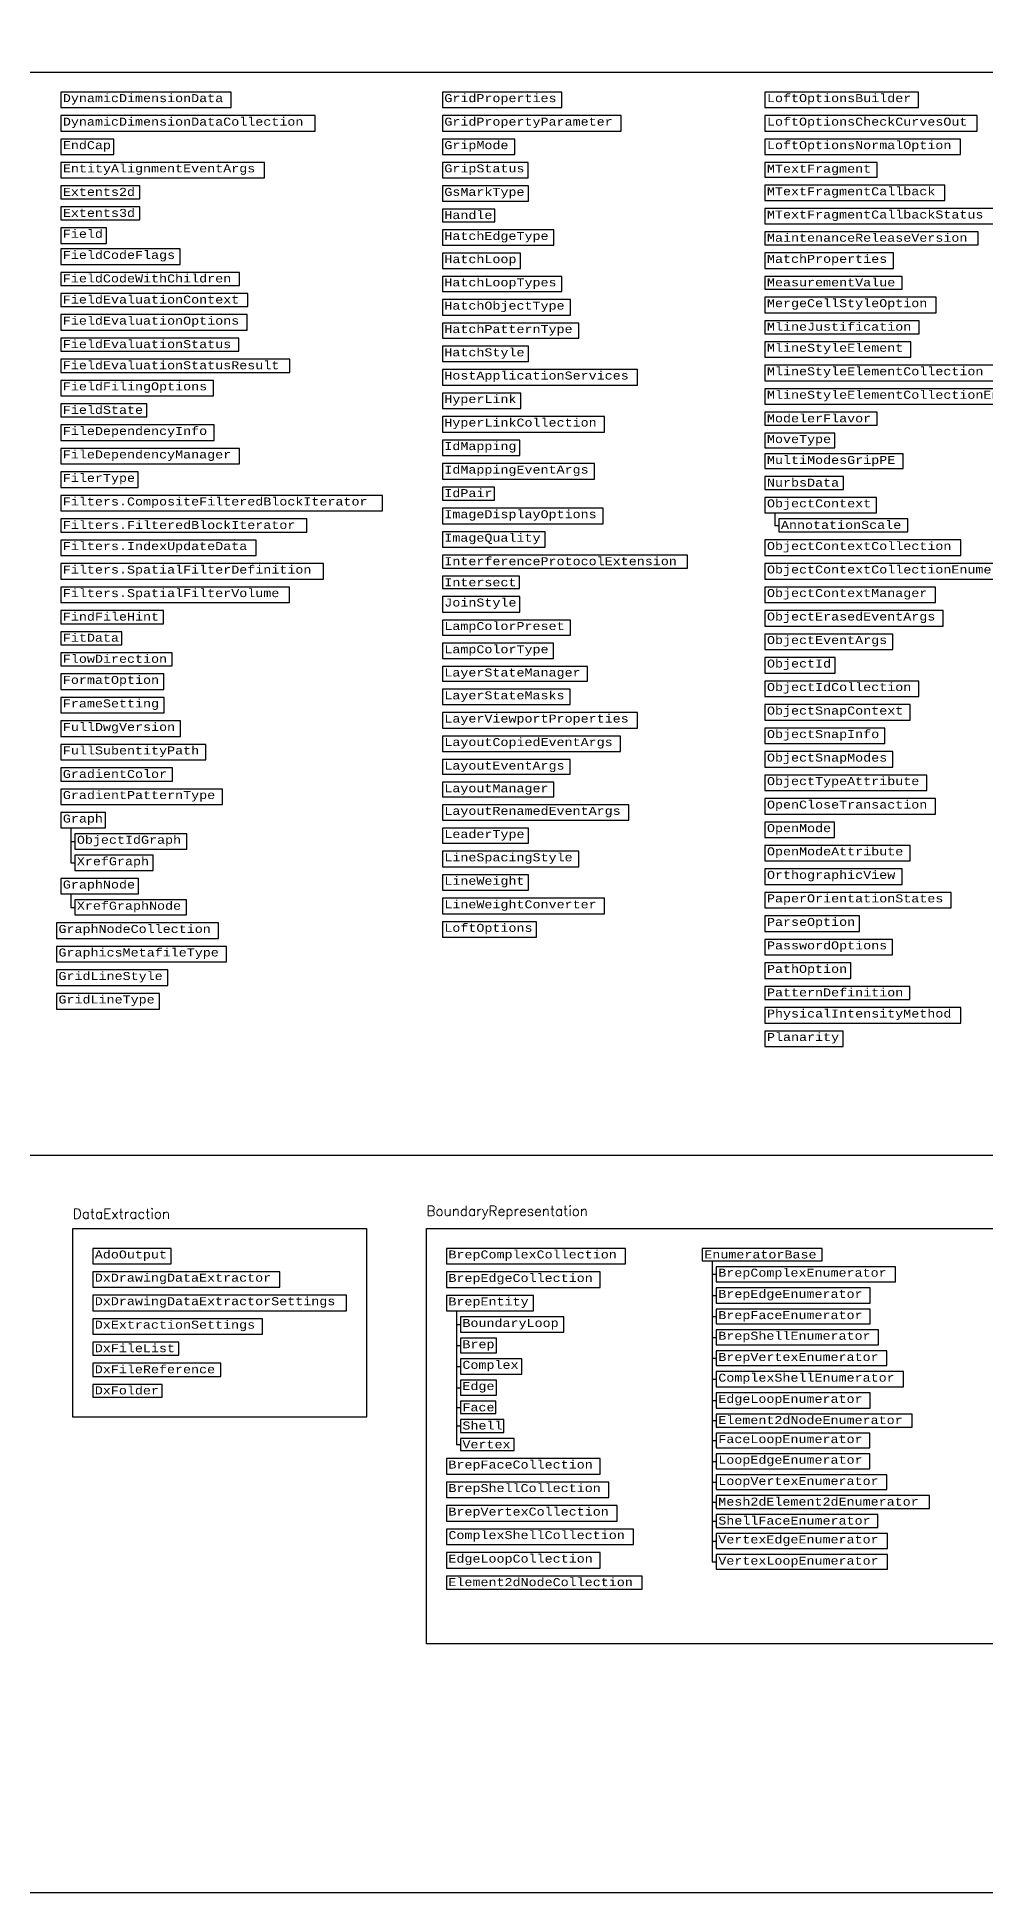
# Model space of a CAD drawing. Header units: inches. Extents: x 350 to 848, y -216 to 10.
# Drawn here: x 724.4 to 771.8, y -173.9 to -81.2 of the extents above; entities that cross this region are included whole.
import ezdxf

# ---------------------------------------------------------------- set-up
doc = ezdxf.new("R2010")
doc.units = ezdxf.units.IN
doc.header["$MEASUREMENT"] = 0
doc.layers.add('Managed classes', color=3, linetype='Continuous')
doc.layers.add('ObjectARX 2009 Managed classes', color=7, linetype='Continuous')
doc.styles.add('Categories', font='romanc.shx', dxfattribs={"height": 0.5})
doc.styles.add('PureManaged', font='COUR.TTF', dxfattribs={"height": 0.4})

msp = doc.modelspace()

# ---------------------------------------------------------------- linework, layer by layer
for p, q in [((761.26, -104.936), (761.26, -105.564)), ((761.26, -105.564), (761.46, -105.564)), ((726.056, -120.679), (726.056, -122.435)), ((726.056, -121.366), (726.256, -121.366)), ((726.056, -122.435), (726.256, -122.435)), ((726.056, -123.976), (726.056, -124.657)), ((726.056, -124.657), (726.256, -124.657)), ((758.127, -142.321), (758.127, -157.384)), ((758.127, -143.002), (758.327, -143.002)), ((758.127, -144.063), (758.327, -144.063)), ((745.334, -144.836), (745.334, -151.508)), ((745.334, -145.517), (745.534, -145.517)), ((758.127, -145.109), (758.327, -145.109)), ((745.334, -146.563), (745.534, -146.563)), ((758.127, -146.156), (758.327, -146.156)), ((758.127, -147.202), (758.327, -147.202)), ((745.334, -147.61), (745.534, -147.61)), ((758.127, -148.249), (758.327, -148.249)), ((745.334, -148.671), (745.534, -148.671)), ((758.127, -149.31), (758.327, -149.31)), ((745.334, -149.657), (745.534, -149.657)), ((745.334, -150.583), (745.534, -150.583)), ((758.127, -150.316), (758.327, -150.316)), ((745.334, -151.508), (745.534, -151.508)), ((758.127, -151.307), (758.327, -151.307)), ((758.127, -152.353), (758.327, -152.353)), ((758.127, -153.4), (758.327, -153.4)), ((758.127, -154.391), (758.327, -154.391)), ((758.127, -155.337), (758.327, -155.337)), ((758.127, -156.337), (758.327, -156.337)), ((758.127, -157.384), (758.327, -157.384))]:
    msp.add_line(p, q)
for points in [[(636.228, 1.1), (848.411, 1.1), (848.411, -173.928), (636.228, -173.928)], [(639.228, -82.901), (828.151, -82.901), (828.151, -137.071), (639.228, -137.071)], [(725.556, -83.901), (725.556, -84.676), (734.065, -84.676), (734.065, -83.901)], [(744.629, -83.901), (744.629, -84.676), (750.597, -84.676), (750.597, -83.901)], [(760.76, -83.901), (760.76, -84.676), (768.44, -84.676), (768.44, -83.901)], [(725.556, -85.076), (725.556, -85.852), (738.267, -85.852), (738.267, -85.076)], [(744.629, -85.076), (744.629, -85.852), (753.57, -85.852), (753.57, -85.076)], [(760.76, -85.076), (760.76, -85.852), (771.37, -85.852), (771.37, -85.076)], [(725.556, -86.252), (725.556, -87.013), (728.207, -87.013), (728.207, -86.252)], [(760.76, -86.252), (760.76, -87.027), (770.54, -87.027), (770.54, -86.252)], [(725.556, -87.413), (725.556, -88.188), (735.74, -88.188), (735.74, -87.413)], [(744.629, -87.413), (744.629, -88.188), (748.916, -88.188), (748.916, -87.413)], [(760.76, -87.427), (760.76, -88.159), (766.364, -88.159), (766.364, -87.427)], [(725.556, -88.588), (725.556, -89.239), (729.496, -89.239), (729.496, -88.588)], [(744.629, -88.588), (744.629, -89.349), (748.933, -89.349), (748.933, -88.588)], [(760.76, -88.559), (760.76, -89.32), (769.755, -89.32), (769.755, -88.559)], [(725.556, -89.639), (725.556, -90.289), (729.496, -90.289), (729.496, -89.639)], [(744.629, -89.749), (744.629, -90.39), (747.26, -90.39), (747.26, -89.749)], [(760.76, -89.72), (760.76, -90.481), (772.225, -90.481), (772.225, -89.72)], [(744.629, -90.79), (744.629, -91.551), (750.201, -91.551), (750.201, -90.79)], [(760.76, -90.881), (760.76, -91.536), (771.415, -91.536), (771.415, -90.881)], [(725.556, -91.74), (725.556, -92.515), (731.514, -92.515), (731.514, -91.74)], [(744.629, -91.951), (744.629, -92.712), (748.534, -92.712), (748.534, -91.951)], [(760.76, -91.936), (760.76, -92.711), (767.183, -92.711), (767.183, -91.936)], [(725.556, -92.915), (725.556, -93.57), (734.485, -93.57), (734.485, -92.915)], [(744.629, -93.112), (744.629, -93.873), (750.604, -93.873), (750.604, -93.112)], [(760.76, -93.111), (760.76, -93.752), (767.62, -93.752), (767.62, -93.111)], [(725.556, -93.97), (725.556, -94.625), (734.896, -94.625), (734.896, -93.97)], [(744.629, -94.273), (744.629, -95.048), (751.041, -95.048), (751.041, -94.273)], [(760.76, -94.152), (760.76, -94.927), (769.315, -94.927), (769.315, -94.152)], [(725.556, -95.025), (725.556, -95.8), (734.875, -95.8), (734.875, -95.025)], [(744.629, -95.448), (744.629, -96.209), (751.461, -96.209), (751.461, -95.448)], [(760.76, -95.327), (760.76, -95.982), (768.474, -95.982), (768.474, -95.327)], [(725.556, -96.2), (725.556, -96.855), (734.455, -96.855), (734.455, -96.2)], [(760.76, -96.382), (760.76, -97.157), (768.045, -97.157), (768.045, -96.382)], [(725.556, -97.255), (725.556, -97.91), (736.997, -97.91), (736.997, -97.255)], [(744.629, -96.609), (744.629, -97.37), (748.94, -97.37), (748.94, -96.609)], [(725.556, -98.31), (725.556, -99.085), (733.194, -99.085), (733.194, -98.31)], [(744.629, -97.77), (744.629, -98.545), (754.386, -98.545), (754.386, -97.77)], [(760.76, -97.557), (760.76, -98.332), (772.256, -98.332), (772.256, -97.557)], [(744.629, -98.945), (744.629, -99.721), (748.554, -99.721), (748.554, -98.945)], [(760.76, -98.732), (760.76, -99.508), (776.459, -99.508), (776.459, -98.732)], [(725.556, -99.485), (725.556, -100.14), (729.85, -100.14), (729.85, -99.485)], [(744.629, -100.121), (744.629, -100.896), (752.735, -100.896), (752.735, -100.121)], [(760.76, -99.908), (760.76, -100.548), (766.374, -100.548), (766.374, -99.908)], [(725.556, -100.54), (725.556, -101.315), (733.215, -101.315), (733.215, -100.54)], [(760.76, -100.948), (760.76, -101.68), (764.259, -101.68), (764.259, -100.948)], [(725.556, -101.715), (725.556, -102.49), (734.486, -102.49), (734.486, -101.715)], [(744.629, -101.296), (744.629, -102.072), (748.505, -102.072), (748.505, -101.296)], [(725.556, -102.89), (725.556, -103.666), (729.429, -103.666), (729.429, -102.89)], [(744.629, -102.472), (744.629, -103.247), (752.243, -103.247), (752.243, -102.472)], [(744.629, -103.647), (744.629, -104.302), (747.233, -104.302), (747.233, -103.647)], [(760.76, -103.121), (760.76, -103.761), (764.685, -103.761), (764.685, -103.121)], [(725.556, -104.066), (725.556, -104.841), (741.629, -104.841), (741.629, -104.066)], [(744.629, -104.702), (744.629, -105.477), (752.663, -105.477), (752.663, -104.702)], [(760.76, -104.161), (760.76, -104.936), (766.336, -104.936), (766.336, -104.161)], [(725.556, -105.241), (725.556, -105.896), (737.848, -105.896), (737.848, -105.241)], [(761.46, -105.236), (761.46, -105.891), (767.902, -105.891), (767.902, -105.236)], [(725.556, -106.296), (725.556, -107.071), (735.325, -107.071), (735.325, -106.296)], [(744.629, -105.877), (744.629, -106.652), (749.775, -106.652), (749.775, -105.877)], [(760.76, -106.291), (760.76, -107.066), (770.548, -107.066), (770.548, -106.291)], [(725.556, -107.471), (725.556, -108.247), (738.687, -108.247), (738.687, -107.471)], [(744.629, -107.052), (744.629, -107.707), (756.895, -107.707), (756.895, -107.052)], [(760.76, -107.466), (760.76, -108.242), (774.751, -108.242), (774.751, -107.466)], [(744.629, -108.107), (744.629, -108.718), (748.482, -108.718), (748.482, -108.107)], [(725.556, -108.647), (725.556, -109.422), (736.993, -109.422), (736.993, -108.647)], [(744.629, -109.118), (744.629, -109.894), (748.498, -109.894), (748.498, -109.118)], [(760.76, -108.642), (760.76, -109.417), (769.288, -109.417), (769.288, -108.642)], [(725.556, -109.822), (725.556, -110.477), (730.694, -110.477), (730.694, -109.822)], [(744.629, -110.294), (744.629, -111.055), (751.038, -111.055), (751.038, -110.294)], [(760.76, -109.817), (760.76, -110.592), (769.677, -110.592), (769.677, -109.817)], [(725.556, -110.877), (725.556, -111.531), (728.602, -111.531), (728.602, -110.877)], [(760.76, -110.992), (760.76, -111.768), (767.156, -111.768), (767.156, -110.992)], [(725.556, -111.931), (725.556, -112.586), (731.124, -112.586), (731.124, -111.931)], [(744.629, -111.455), (744.629, -112.216), (750.194, -112.216), (750.194, -111.455)], [(760.76, -112.168), (760.76, -112.943), (764.274, -112.943), (764.274, -112.168)], [(725.556, -112.986), (725.556, -113.762), (730.704, -113.762), (730.704, -112.986)], [(744.629, -112.616), (744.629, -113.357), (751.889, -113.357), (751.889, -112.616)], [(744.629, -113.757), (744.629, -114.518), (751.017, -114.518), (751.017, -113.757)], [(760.76, -113.343), (760.76, -114.119), (768.447, -114.119), (768.447, -113.343)], [(725.556, -114.162), (725.556, -114.937), (730.717, -114.937), (730.717, -114.162)], [(744.629, -114.918), (744.629, -115.694), (754.379, -115.694), (754.379, -114.918)], [(760.76, -114.519), (760.76, -115.294), (768.017, -115.294), (768.017, -114.519)], [(725.556, -115.337), (725.556, -116.112), (731.544, -116.112), (731.544, -115.337)], [(760.76, -115.694), (760.76, -116.469), (766.757, -116.469), (766.757, -115.694)], [(725.556, -116.512), (725.556, -117.288), (732.812, -117.288), (732.812, -116.512)], [(744.629, -116.094), (744.629, -116.869), (753.538, -116.869), (753.538, -116.094)], [(760.76, -116.869), (760.76, -117.645), (767.156, -117.645), (767.156, -116.869)], [(725.556, -117.688), (725.556, -118.342), (731.135, -118.342), (731.135, -117.688)], [(744.629, -117.269), (744.629, -118.001), (751.017, -118.001), (751.017, -117.269)], [(725.556, -118.742), (725.556, -119.518), (733.642, -119.518), (733.642, -118.742)], [(744.629, -118.401), (744.629, -119.133), (750.208, -119.133), (750.208, -118.401)], [(760.76, -118.045), (760.76, -118.82), (768.853, -118.82), (768.853, -118.045)], [(744.629, -119.533), (744.629, -120.294), (753.958, -120.294), (753.958, -119.533)], [(760.76, -119.22), (760.76, -119.996), (769.287, -119.996), (769.287, -119.22)], [(725.556, -119.918), (725.556, -120.679), (727.781, -120.679), (727.781, -119.918)], [(760.76, -120.396), (760.76, -121.157), (764.232, -121.157), (764.232, -120.396)], [(726.256, -120.979), (726.256, -121.754), (731.85, -121.754), (731.85, -120.979)], [(744.629, -120.694), (744.629, -121.455), (748.933, -121.455), (748.933, -120.694)], [(726.256, -122.054), (726.256, -122.815), (730.178, -122.815), (730.178, -122.054)], [(744.629, -121.855), (744.629, -122.63), (751.454, -122.63), (751.454, -121.855)], [(760.76, -121.557), (760.76, -122.332), (768.013, -122.332), (768.013, -121.557)], [(725.556, -123.215), (725.556, -123.976), (729.44, -123.976), (729.44, -123.215)], [(744.629, -123.03), (744.629, -123.806), (748.937, -123.806), (748.937, -123.03)], [(760.76, -122.732), (760.76, -123.507), (767.627, -123.507), (767.627, -122.732)], [(726.256, -124.276), (726.256, -125.037), (731.837, -125.037), (731.837, -124.276)], [(744.629, -124.206), (744.629, -124.981), (752.729, -124.981), (752.729, -124.206)], [(760.76, -123.907), (760.76, -124.683), (770.072, -124.683), (770.072, -123.907)], [(760.76, -125.083), (760.76, -125.858), (765.48, -125.858), (765.48, -125.083)], [(725.336, -125.437), (725.336, -126.213), (733.436, -126.213), (733.436, -125.437)], [(744.629, -125.381), (744.629, -126.156), (749.336, -126.156), (749.336, -125.381)], [(725.336, -126.613), (725.336, -127.388), (733.842, -127.388), (733.842, -126.613)], [(760.76, -126.258), (760.76, -127.034), (767.13, -127.034), (767.13, -126.258)], [(725.336, -127.788), (725.336, -128.563), (730.901, -128.563), (730.901, -127.788)], [(760.76, -127.434), (760.76, -128.209), (765.06, -128.209), (765.06, -127.434)], [(760.76, -128.609), (760.76, -129.264), (768.001, -129.264), (768.001, -128.609)], [(725.336, -128.963), (725.336, -129.739), (730.481, -129.739), (730.481, -128.963)], [(760.76, -129.664), (760.76, -130.439), (770.551, -130.439), (770.551, -129.664)], [(760.76, -130.839), (760.76, -131.614), (764.662, -131.614), (764.662, -130.839)], [(726.153, -140.71), (740.834, -140.71), (740.834, -150.147), (726.153, -150.147)], [(743.834, -140.71), (783.64, -140.71), (783.64, -161.47), (743.834, -161.47)], [(727.153, -141.71), (727.153, -142.471), (731.079, -142.471), (731.079, -141.71)], [(744.834, -141.71), (744.834, -142.485), (753.787, -142.485), (753.787, -141.71)], [(757.627, -141.71), (757.627, -142.321), (763.625, -142.321), (763.625, -141.71)], [(727.153, -142.871), (727.153, -143.646), (736.504, -143.646), (736.504, -142.871)], [(758.327, -142.621), (758.327, -143.382), (767.282, -143.382), (767.282, -142.621)], [(744.834, -142.885), (744.834, -143.661), (752.527, -143.661), (752.527, -142.885)], [(758.327, -143.682), (758.327, -144.443), (766.021, -144.443), (766.021, -143.682)], [(727.153, -144.046), (727.153, -144.822), (739.834, -144.822), (739.834, -144.046)], [(744.834, -144.061), (744.834, -144.836), (749.187, -144.836), (749.187, -144.061)], [(727.153, -145.222), (727.153, -145.997), (735.632, -145.997), (735.632, -145.222)], [(745.534, -145.136), (745.534, -145.897), (750.706, -145.897), (750.706, -145.136)], [(758.327, -144.743), (758.327, -145.475), (766.021, -145.475), (766.021, -144.743)], [(727.153, -146.397), (727.153, -147.052), (731.451, -147.052), (731.451, -146.397)], [(745.534, -146.197), (745.534, -146.929), (747.344, -146.929), (747.344, -146.197)], [(758.327, -145.775), (758.327, -146.536), (766.441, -146.536), (766.441, -145.775)], [(727.153, -147.452), (727.153, -148.106), (733.548, -148.106), (733.548, -147.452)], [(745.534, -147.229), (745.534, -147.99), (748.598, -147.99), (748.598, -147.229)], [(758.327, -146.836), (758.327, -147.568), (766.861, -147.568), (766.861, -146.836)], [(745.534, -148.29), (745.534, -149.051), (747.33, -149.051), (747.33, -148.29)], [(758.327, -147.868), (758.327, -148.629), (767.688, -148.629), (767.688, -147.868)], [(727.153, -148.506), (727.153, -149.147), (730.621, -149.147), (730.621, -148.506)], [(745.534, -149.351), (745.534, -149.962), (747.306, -149.962), (747.306, -149.351)], [(758.327, -148.929), (758.327, -149.69), (766.021, -149.69), (766.021, -148.929)], [(745.534, -150.262), (745.534, -150.903), (747.708, -150.903), (747.708, -150.262)], [(758.327, -149.99), (758.327, -150.641), (768.122, -150.641), (768.122, -149.99)], [(745.534, -151.203), (745.534, -151.814), (748.215, -151.814), (748.215, -151.203)], [(758.327, -150.941), (758.327, -151.673), (765.997, -151.673), (765.997, -150.941)], [(758.327, -151.973), (758.327, -152.734), (766.007, -152.734), (766.007, -151.973)], [(744.834, -152.214), (744.834, -152.989), (752.527, -152.989), (752.527, -152.214)], [(758.327, -153.034), (758.327, -153.766), (766.847, -153.766), (766.847, -153.034)], [(744.834, -153.389), (744.834, -154.165), (752.947, -154.165), (752.947, -153.389)], [(744.834, -154.565), (744.834, -155.34), (753.367, -155.34), (753.367, -154.565)], [(758.327, -154.066), (758.327, -154.716), (768.984, -154.716), (768.984, -154.066)], [(744.834, -155.74), (744.834, -156.516), (754.194, -156.516), (754.194, -155.74)], [(758.327, -155.016), (758.327, -155.657), (766.408, -155.657), (766.408, -155.016)], [(758.327, -155.957), (758.327, -156.718), (766.886, -156.718), (766.886, -155.957)], [(744.834, -156.916), (744.834, -157.691), (752.526, -157.691), (752.526, -156.916)], [(758.327, -157.018), (758.327, -157.75), (766.886, -157.75), (766.886, -157.018)], [(744.834, -158.091), (744.834, -158.746), (754.627, -158.746), (754.627, -158.091)]]:
    msp.add_lwpolyline(points, close=True)
at = {"color": 2}
for points in [[(744.629, -86.252), (744.629, -87.027), (748.248, -87.027), (748.248, -86.252)], [(725.556, -90.685), (725.556, -91.461), (727.831, -91.461), (727.831, -90.685)], [(760.76, -101.989), (760.76, -102.721), (767.668, -102.721), (767.668, -101.989)]]:
    msp.add_lwpolyline(points, close=True, dxfattribs=at)

# ---------------------------------------------------------------- texts
at = {"color": 1, "char_height": 0.5, "attachment_point": 1, "style": 'Categories'}
for s, insert, width in [('DataExtraction', (726.153, -139.722), 14.68034), ('BoundaryRepresentation', (743.834, -139.586), 28.57236)]:
    msp.add_mtext(s, dxfattribs=dict(at, insert=insert, width=width))
at = {"layer": 'Managed classes', "char_height": 0.4, "attachment_point": 1, "style": 'PureManaged'}
for s, insert in [('{\\Fcourier new;DynamicDimensionData}', (725.656, -84.001)), ('{\\Fcourier new;GridProperties}', (744.729, -84.001)), ('{\\Fcourier new;LoftOptionsBuilder}', (760.86, -84.001)), ('{\\Fcourier new;DynamicDimensionDataCollection}', (725.656, -85.176)), ('{\\Fcourier new;GridPropertyParameter}', (744.729, -85.176)), ('{\\Fcourier new;LoftOptionsCheckCurvesOut}', (760.86, -85.176)), ('{\\Fcourier new;EndCap}', (725.656, -86.352)), ('{\\Fcourier new|c0;GripMode}', (744.729, -86.352)), ('{\\Fcourier new;LoftOptionsNormalOption}', (760.86, -86.352)), ('{\\Fcourier new;EntityAlignmentEventArgs}', (725.656, -87.513)), ('{\\Fcourier new;GripStatus}', (744.729, -87.513)), ('{\\Fcourier new;MTextFragment}', (760.86, -87.527)), ('{\\Fcourier new;Extents2d}', (725.656, -88.688)), ('{\\Fcourier new;GsMarkType}', (744.729, -88.688)), ('{\\Fcourier new;MTextFragmentCallback}', (760.86, -88.659)), ('{\\Fcourier new;Extents3d}', (725.656, -89.739)), ('{\\Fcourier new;Handle}', (744.729, -89.849)), ('{\\Fcourier new;MTextFragmentCallbackStatus}', (760.86, -89.82)), ('{\\Fcourier new|c0;Field}', (725.656, -90.785)), ('{\\Fcourier new;HatchEdgeType}', (744.729, -90.89)), ('{\\Fcourier new;FieldCodeFlags}', (725.656, -91.84)), ('{\\Fcourier new;MaintenanceReleaseVersion}', (760.86, -90.981)), ('{\\Fcourier new;HatchLoop}', (744.729, -92.051)), ('{\\Fcourier new;MatchProperties}', (760.86, -92.036)), ('{\\Fcourier new;FieldCodeWithChildren}', (725.656, -93.015)), ('{\\Fcourier new;HatchLoopTypes}', (744.729, -93.212)), ('{\\Fcourier new;MeasurementValue}', (760.86, -93.211)), ('{\\Fcourier new;FieldEvaluationContext}', (725.656, -94.07)), ('{\\Fcourier new;HatchObjectType}', (744.729, -94.373)), ('{\\Fcourier new;MergeCellStyleOption}', (760.86, -94.252)), ('{\\Fcourier new;FieldEvaluationOptions}', (725.656, -95.125)), ('{\\Fcourier new;HatchPatternType}', (744.729, -95.548)), ('{\\Fcourier new;MlineJustification}', (760.86, -95.427)), ('{\\Fcourier new;FieldEvaluationStatus}', (725.656, -96.3)), ('{\\Fcourier new;MlineStyleElement}', (760.86, -96.482)), ('{\\Fcourier new;FieldEvaluationStatusResult}', (725.656, -97.355)), ('{\\Fcourier new;HatchStyle}', (744.729, -96.709)), ('{\\Fcourier new;HostApplicationServices}', (744.729, -97.87)), ('{\\Fcourier new;MlineStyleElementCollection}', (760.86, -97.657)), ('{\\Fcourier new;FieldFilingOptions}', (725.656, -98.41)), ('{\\Fcourier new;HyperLink}', (744.729, -99.045)), ('{\\Fcourier new;MlineStyleElementCollectionEnumerator}', (760.86, -98.832)), ('{\\Fcourier new;FieldState}', (725.656, -99.585)), ('{\\Fcourier new;HyperLinkCollection}', (744.729, -100.221)), ('{\\Fcourier new;ModelerFlavor}', (760.86, -100.008)), ('{\\Fcourier new;FileDependencyInfo}', (725.656, -100.64)), ('{\\Fcourier new;MoveType}', (760.86, -101.048)), ('{\\Fcourier new;FileDependencyManager}', (725.656, -101.815)), ('{\\Fcourier new;IdMapping}', (744.729, -101.396)), ('{\\Fcourier new|c0;MultiModesGripPE}', (760.86, -102.089)), ('{\\Fcourier new;FilerType}', (725.656, -102.99)), ('{\\Fcourier new;IdMappingEventArgs}', (744.729, -102.572)), ('{\\Fcourier new;IdPair}', (744.729, -103.747)), ('{\\Fcourier new;NurbsData}', (760.86, -103.221)), ('{\\Fcourier new;Filters.CompositeFilteredBlockIterator}', (725.656, -104.166)), ('{\\Fcourier new;ImageDisplayOptions}', (744.729, -104.802)), ('{\\Fcourier new;ObjectContext}', (760.86, -104.261)), ('{\\Fcourier new;Filters.FilteredBlockIterator}', (725.656, -105.341)), ('{\\Fcourier new;AnnotationScale}', (761.56, -105.336)), ('{\\Fcourier new;Filters.IndexUpdateData}', (725.656, -106.396)), ('{\\Fcourier new;ImageQuality}', (744.729, -105.977)), ('{\\Fcourier new;ObjectContextCollection}', (760.86, -106.391)), ('{\\Fcourier new;Filters.SpatialFilterDefinition}', (725.656, -107.571)), ('{\\Fcourier new;InterferenceProtocolExtension}', (744.729, -107.152)), ('{\\Fcourier new;ObjectContextCollectionEnumerator}', (760.86, -107.566)), ('{\\Fcourier new;Intersect}', (744.729, -108.207)), ('{\\Fcourier new;Filters.SpatialFilterVolume}', (725.656, -108.747)), ('{\\Fcourier new;JoinStyle}', (744.729, -109.218)), ('{\\Fcourier new;ObjectContextManager}', (760.86, -108.742)), ('{\\Fcourier new;FindFileHint}', (725.656, -109.922)), ('{\\Fcourier new;LampColorPreset}', (744.729, -110.394)), ('{\\Fcourier new;ObjectErasedEventArgs}', (760.86, -109.917)), ('{\\Fcourier new;FitData}', (725.656, -110.977)), ('{\\Fcourier new;ObjectEventArgs}', (760.86, -111.092)), ('{\\Fcourier new;FlowDirection}', (725.656, -112.031)), ('{\\Fcourier new;LampColorType}', (744.729, -111.555)), ('{\\Fcourier new;ObjectId}', (760.86, -112.268)), ('{\\Fcourier new;FormatOption}', (725.656, -113.086)), ('{\\Fcourier new;LayerStateManager}', (744.729, -112.716)), ('{\\Fcourier new;LayerStateMasks}', (744.729, -113.857)), ('{\\Fcourier new;ObjectIdCollection}', (760.86, -113.443)), ('{\\Fcourier new;FrameSetting}', (725.656, -114.262)), ('{\\Fcourier new;LayerViewportProperties}', (744.729, -115.018)), ('{\\Fcourier new;ObjectSnapContext}', (760.86, -114.619)), ('{\\Fcourier new;FullDwgVersion}', (725.656, -115.437)), ('{\\Fcourier new;ObjectSnapInfo}', (760.86, -115.794)), ('{\\Fcourier new;FullSubentityPath}', (725.656, -116.612)), ('{\\Fcourier new;LayoutCopiedEventArgs}', (744.729, -116.194)), ('{\\Fcourier new;GradientColor}', (725.656, -117.788)), ('{\\Fcourier new;LayoutEventArgs}', (744.729, -117.369)), ('{\\Fcourier new;ObjectSnapModes}', (760.86, -116.969)), ('{\\Fcourier new;LayoutManager}', (744.729, -118.501)), ('{\\Fcourier new;ObjectTypeAttribute}', (760.86, -118.145)), ('{\\Fcourier new;GradientPatternType}', (725.656, -118.842)), ('{\\Fcourier new;LayoutRenamedEventArgs}', (744.729, -119.633)), ('{\\Fcourier new;Graph}', (725.656, -120.018)), ('{\\Fcourier new;OpenMode}', (760.86, -120.496)), ('{\\Fcourier new;ObjectIdGraph}', (726.356, -121.079)), ('{\\Fcourier new;LeaderType}', (744.729, -120.794)), ('{\\Fcourier new;XrefGraph}', (726.356, -122.154)), ('{\\Fcourier new;LineSpacingStyle}', (744.729, -121.955)), ('{\\Fcourier new;OpenModeAttribute}', (760.86, -121.657)), ('{\\Fcourier new;GraphNode}', (725.656, -123.315)), ('{\\Fcourier new;LineWeight}', (744.729, -123.13)), ('{\\Fcourier new;OrthographicView}', (760.86, -122.832)), ('{\\Fcourier new;LineWeightConverter}', (744.729, -124.306)), ('{\\Fcourier new;PaperOrientationStates}', (760.86, -124.007)), ('{\\Fcourier new;XrefGraphNode}', (726.356, -124.376)), ('{\\Fcourier new;ParseOption}', (760.86, -125.183)), ('{\\Fcourier new;GraphNodeCollection}', (725.436, -125.537)), ('{\\Fcourier new;LoftOptions}', (744.729, -125.481)), ('{\\Fcourier new;GraphicsMetafileType}', (725.436, -126.713)), ('{\\Fcourier new;PasswordOptions}', (760.86, -126.358)), ('{\\Fcourier new;GridLineStyle}', (725.436, -127.888)), ('{\\Fcourier new;PathOption}', (760.86, -127.534)), ('{\\Fcourier new;PatternDefinition}', (760.86, -128.709)), ('{\\Fcourier new;GridLineType}', (725.436, -129.063)), ('{\\Fcourier new;PhysicalIntensityMethod}', (760.86, -129.764)), ('{\\Fcourier new;Planarity}', (760.86, -130.939))]:
    msp.add_mtext(s, dxfattribs=dict(at, insert=insert))
at = {"layer": 'ObjectARX 2009 Managed classes', "color": 3, "char_height": 0.4, "attachment_point": 1}
for s, insert in [('{\\Fcourier new;OpenCloseTransaction}', (760.86, -119.32)), ('{\\Fcourier new;AdoOutput}', (727.253, -141.81)), ('{\\Fcourier new;BrepComplexCollection}', (744.934, -141.81)), ('{\\Fcourier new;EnumeratorBase}', (757.727, -141.81)), ('{\\Fcourier new;BrepComplexEnumerator}', (758.427, -142.721)), ('{\\Fcourier new;DxDrawingDataExtractor}', (727.253, -142.971)), ('{\\Fcourier new;BrepEdgeCollection}', (744.934, -142.985)), ('{\\Fcourier new;BrepEdgeEnumerator}', (758.427, -143.782)), ('{\\Fcourier new;DxDrawingDataExtractorSettings}', (727.253, -144.146)), ('{\\Fcourier new;BrepEntity}', (744.934, -144.161)), ('{\\Fcourier new;DxExtractionSettings}', (727.253, -145.322)), ('{\\Fcourier new;BoundaryLoop}', (745.634, -145.236)), ('{\\Fcourier new;BrepFaceEnumerator}', (758.427, -144.843)), ('{\\Fcourier new;DxFileList}', (727.253, -146.497)), ('{\\Fcourier new;Brep}', (745.634, -146.297)), ('{\\Fcourier new;BrepShellEnumerator}', (758.427, -145.875)), ('{\\Fcourier new;DxFileReference}', (727.253, -147.552)), ('{\\Fcourier new;Complex}', (745.634, -147.329)), ('{\\Fcourier new;BrepVertexEnumerator}', (758.427, -146.936)), ('{\\Fcourier new;Edge}', (745.634, -148.39)), ('{\\Fcourier new;ComplexShellEnumerator}', (758.427, -147.968)), ('{\\Fcourier new;DxFolder}', (727.253, -148.606)), ('{\\Fcourier new;EdgeLoopEnumerator}', (758.427, -149.029)), ('{\\Fcourier new;Face}', (745.634, -149.451)), ('{\\Fcourier new;Element2dNodeEnumerator}', (758.427, -150.09)), ('{\\Fcourier new;Shell}', (745.634, -150.362)), ('{\\Fcourier new;FaceLoopEnumerator}', (758.427, -151.041)), ('{\\Fcourier new;Vertex}', (745.634, -151.303)), ('{\\Fcourier new;LoopEdgeEnumerator}', (758.427, -152.073)), ('{\\Fcourier new;BrepFaceCollection}', (744.934, -152.314)), ('{\\Fcourier new;BrepShellCollection}', (744.934, -153.489)), ('{\\Fcourier new;LoopVertexEnumerator}', (758.427, -153.134)), ('{\\Fcourier new;BrepVertexCollection}', (744.934, -154.665)), ('{\\Fcourier new;Mesh2dElement2dEnumerator}', (758.427, -154.166)), ('{\\Fcourier new;ComplexShellCollection}', (744.934, -155.84)), ('{\\Fcourier new;ShellFaceEnumerator}', (758.427, -155.116)), ('{\\Fcourier new;VertexEdgeEnumerator}', (758.427, -156.057)), ('{\\Fcourier new;EdgeLoopCollection}', (744.934, -157.016)), ('{\\Fcourier new;VertexLoopEnumerator}', (758.427, -157.118)), ('{\\Fcourier new;Element2dNodeCollection}', (744.934, -158.191))]:
    msp.add_mtext(s, dxfattribs=dict(at, insert=insert))

doc.saveas('drawing.dxf')
